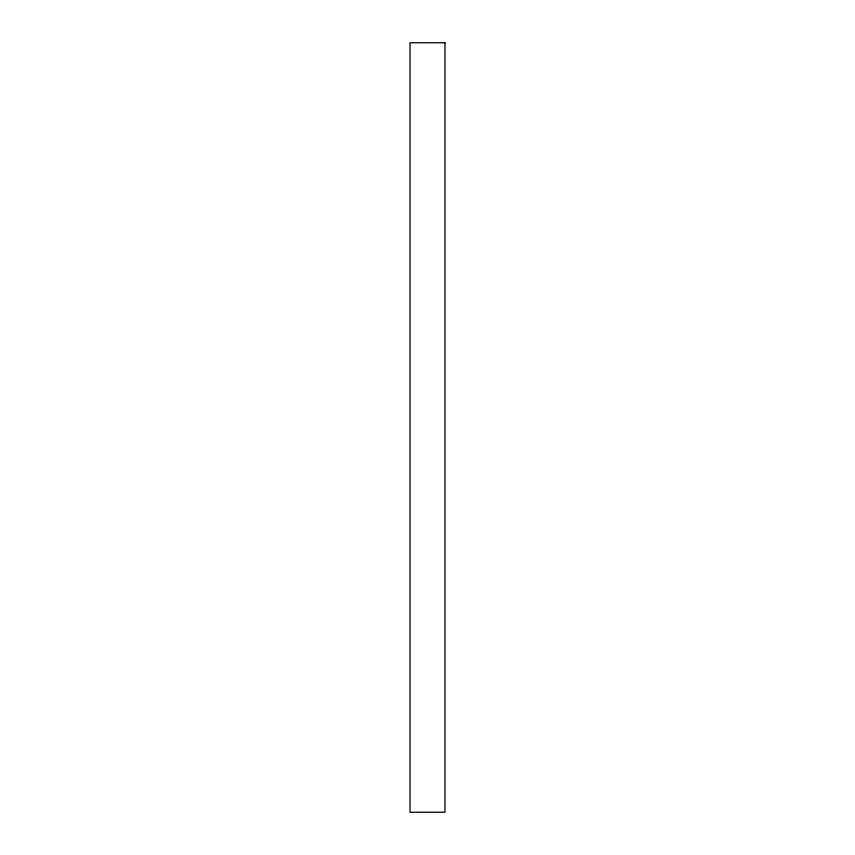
<?xml version="1.0" encoding="UTF-8"?>
<svg xmlns="http://www.w3.org/2000/svg" width="855" height="855" viewBox="0 0 855 855"><rect width="100%" height="100%" fill="white"/><g stroke="black" fill="none" stroke-linecap="round" stroke-linejoin="round"><path stroke-width="1.28" d="M444.985 42.75L410.015 42.75L410.015 812.25L444.985 812.25L444.985 42.75"/></g></svg>
